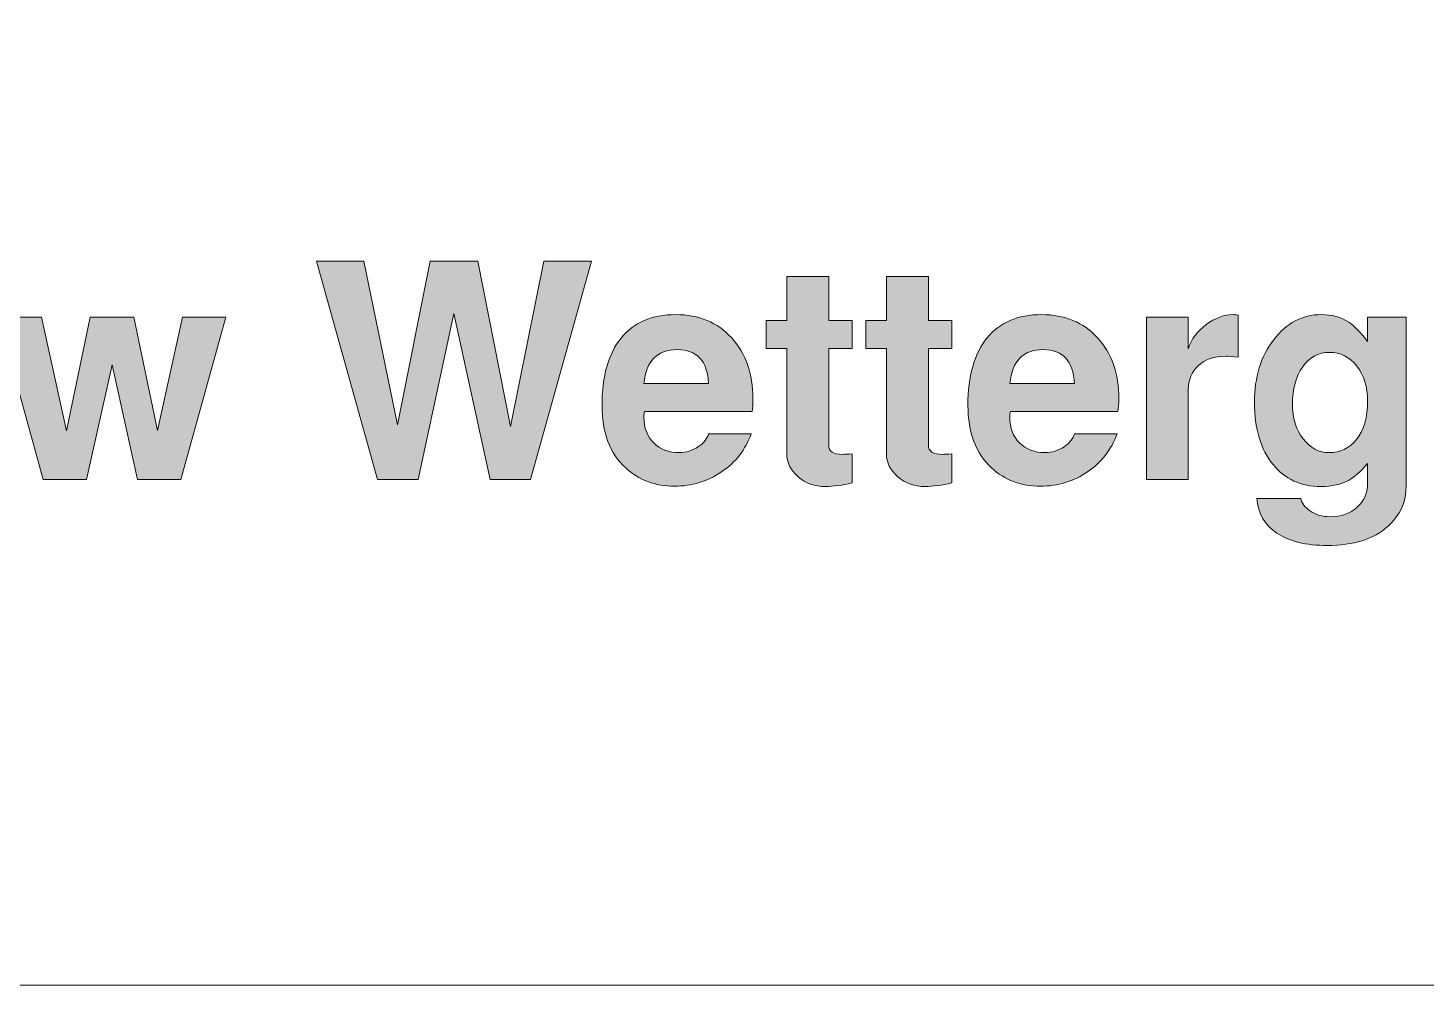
# Model space of a CAD drawing. Header units: inches. Extents: x 0.74 to 7.95, y -5.44 to -0.45.
# Drawn here: x 2.48 to 3.258, y -4.889 to -4.356 of the extents above; entities that cross this region are included whole.
import ezdxf

# ---------------------------------------------------------------- set-up
doc = ezdxf.new("R2010")
doc.units = ezdxf.units.IN
doc.header["$MEASUREMENT"] = 0
doc.layers.add('Layer 1', color=7, linetype='Continuous')

# ---------------------------------------------------------------- blocks, each defined once
blk = doc.blocks.new('block 26')
at = {"layer": 'Layer 1', "true_color": 0xed1f24}
h = blk.add_hatch(color=240, dxfattribs=at)
h.dxf.hatch_style = 2
h.paths.add_polyline_path([(2.79359, -4.48623), (2.75959, -4.60773), (2.73709, -4.60773), (2.71699, -4.51533), (2.69701, -4.60773), (2.67447, -4.60773), (2.64042, -4.48623), (2.66692, -4.48623), (2.68559, -4.57724), (2.70376, -4.48623), (2.73026, -4.48623), (2.74843, -4.57823), (2.76709, -4.48623)])
h = blk.add_hatch(color=240, dxfattribs=at)
h.dxf.hatch_style = 2
edge = h.paths.add_edge_path()
edge.add_spline(control_points=[(2.93859, -4.60956), (2.93315, -4.6109), (2.9282, -4.61157), (2.92376, -4.61157), (2.91787, -4.61157), (2.91281, -4.60976), (2.90859, -4.60615), (2.90436, -4.60254), (2.90226, -4.59823), (2.90226, -4.59323), (2.90226, -4.59323), (2.90226, -4.53474), (2.90226, -4.53474), (2.90226, -4.53474), (2.89076, -4.53474), (2.89076, -4.53474), (2.89076, -4.53474), (2.89076, -4.51923), (2.89076, -4.51923), (2.89076, -4.51923), (2.90226, -4.51923), (2.90226, -4.51923), (2.90226, -4.51923), (2.90226, -4.49473), (2.90226, -4.49473), (2.90226, -4.49473), (2.92559, -4.49473), (2.92559, -4.49473), (2.92559, -4.49473), (2.92559, -4.51923), (2.92559, -4.51923), (2.92559, -4.51923), (2.93859, -4.51923), (2.93859, -4.51923), (2.93859, -4.51923), (2.93859, -4.53474), (2.93859, -4.53474), (2.93859, -4.53474), (2.92559, -4.53474), (2.92559, -4.53474), (2.92559, -4.53474), (2.92559, -4.58857), (2.92559, -4.58857), (2.92559, -4.59201), (2.9282, -4.59374), (2.93342, -4.59374), (2.93464, -4.59362), (2.93637, -4.59351), (2.93859, -4.5934), (2.93859, -4.5934), (2.93859, -4.60956), (2.93859, -4.60956)], knot_values=[0, 0, 0, 0, 1, 1, 1, 2, 2, 2, 3, 3, 3, 4, 4, 4, 5, 5, 5, 6, 6, 6, 7, 7, 7, 8, 8, 8, 9, 9, 9, 10, 10, 10, 11, 11, 11, 12, 12, 12, 13, 13, 13, 14, 14, 14, 15, 15, 15, 16, 16, 16, 17, 17, 17, 17], degree=3, periodic=1)
h = blk.add_hatch(color=240, dxfattribs=at)
h.dxf.hatch_style = 2
edge = h.paths.add_edge_path()
edge.add_spline(control_points=[(2.99409, -4.60956), (2.98865, -4.6109), (2.9837, -4.61157), (2.97926, -4.61157), (2.97337, -4.61157), (2.96832, -4.60976), (2.96409, -4.60615), (2.95987, -4.60254), (2.95776, -4.59823), (2.95776, -4.59323), (2.95776, -4.59323), (2.95776, -4.53474), (2.95776, -4.53474), (2.95776, -4.53474), (2.94626, -4.53474), (2.94626, -4.53474), (2.94626, -4.53474), (2.94626, -4.51923), (2.94626, -4.51923), (2.94626, -4.51923), (2.95776, -4.51923), (2.95776, -4.51923), (2.95776, -4.51923), (2.95776, -4.49473), (2.95776, -4.49473), (2.95776, -4.49473), (2.98109, -4.49473), (2.98109, -4.49473), (2.98109, -4.49473), (2.98109, -4.51923), (2.98109, -4.51923), (2.98109, -4.51923), (2.99409, -4.51923), (2.99409, -4.51923), (2.99409, -4.51923), (2.99409, -4.53474), (2.99409, -4.53474), (2.99409, -4.53474), (2.98109, -4.53474), (2.98109, -4.53474), (2.98109, -4.53474), (2.98109, -4.58857), (2.98109, -4.58857), (2.98109, -4.59201), (2.9837, -4.59374), (2.98893, -4.59374), (2.99015, -4.59362), (2.99187, -4.59351), (2.99409, -4.5934), (2.99409, -4.5934), (2.99409, -4.60956), (2.99409, -4.60956)], knot_values=[0, 0, 0, 0, 1, 1, 1, 2, 2, 2, 3, 3, 3, 4, 4, 4, 5, 5, 5, 6, 6, 6, 7, 7, 7, 8, 8, 8, 9, 9, 9, 10, 10, 10, 11, 11, 11, 12, 12, 12, 13, 13, 13, 14, 14, 14, 15, 15, 15, 16, 16, 16, 17, 17, 17, 17], degree=3, periodic=1)
h = blk.add_hatch(color=240, dxfattribs=at)
h.dxf.hatch_style = 2
h.paths.add_polyline_path([(2.59009, -4.5174), (2.56494, -4.60773), (2.54095, -4.60773), (2.52677, -4.54393), (2.51244, -4.60773), (2.48844, -4.60773), (2.46326, -4.5174), (2.48743, -4.5174), (2.50142, -4.58057), (2.51459, -4.5174), (2.53876, -4.5174), (2.55193, -4.5804), (2.56592, -4.5174)])
h = blk.add_hatch(color=240, dxfattribs=at)
h.dxf.hatch_style = 2
edge = h.paths.add_edge_path()
edge.add_spline(control_points=[(2.88343, -4.56273), (2.88343, -4.5654), (2.88326, -4.56779), (2.88293, -4.5699), (2.88293, -4.5699), (2.82309, -4.5699), (2.82309, -4.5699), (2.82287, -4.57057), (2.82276, -4.57162), (2.82276, -4.57307), (2.82276, -4.57896), (2.82458, -4.58371), (2.82821, -4.58731), (2.83184, -4.59093), (2.83657, -4.59273), (2.84241, -4.59273), (2.84627, -4.59273), (2.84984, -4.59163), (2.85314, -4.5894), (2.85612, -4.58729), (2.85799, -4.5849), (2.85876, -4.58223), (2.85876, -4.58223), (2.88243, -4.58223), (2.88243, -4.58223), (2.87931, -4.59101), (2.87384, -4.59807), (2.86601, -4.6034), (2.85817, -4.60873), (2.84943, -4.6114), (2.83976, -4.6114), (2.82898, -4.6114), (2.81993, -4.60801), (2.81259, -4.60124), (2.80381, -4.59313), (2.79942, -4.58152), (2.79942, -4.5664), (2.79942, -4.55018), (2.80295, -4.53771), (2.81001, -4.52898), (2.81706, -4.52026), (2.8272, -4.5159), (2.84043, -4.5159), (2.85331, -4.5159), (2.8637, -4.52021), (2.8716, -4.52882), (2.87948, -4.53743), (2.88343, -4.54873), (2.88343, -4.56273)], knot_values=[0, 0, 0, 0, 1, 1, 1, 2, 2, 2, 3, 3, 3, 4, 4, 4, 5, 5, 5, 6, 6, 6, 7, 7, 7, 8, 8, 8, 9, 9, 9, 10, 10, 10, 11, 11, 11, 12, 12, 12, 13, 13, 13, 14, 14, 14, 15, 15, 15, 16, 16, 16, 16], degree=3, periodic=1)
edge = h.paths.add_edge_path()
edge.add_spline(control_points=[(2.85876, -4.55423), (2.85809, -4.54168), (2.85225, -4.5354), (2.84127, -4.5354), (2.83016, -4.5354), (2.82399, -4.54168), (2.82276, -4.55423), (2.82276, -4.55423), (2.85876, -4.55423), (2.85876, -4.55423)], knot_values=[0, 0, 0, 0, 1, 1, 1, 2, 2, 2, 3, 3, 3, 3], degree=3, periodic=1)
h = blk.add_hatch(color=240, dxfattribs=at)
h.dxf.hatch_style = 2
edge = h.paths.add_edge_path()
edge.add_spline(control_points=[(3.08709, -4.56273), (3.08709, -4.5654), (3.08692, -4.56779), (3.08659, -4.5699), (3.08659, -4.5699), (3.02675, -4.5699), (3.02675, -4.5699), (3.02653, -4.57057), (3.02642, -4.57162), (3.02642, -4.57307), (3.02642, -4.57896), (3.02824, -4.58371), (3.03187, -4.58731), (3.0355, -4.59093), (3.04024, -4.59273), (3.04607, -4.59273), (3.04993, -4.59273), (3.0535, -4.59163), (3.0568, -4.5894), (3.05978, -4.58729), (3.06165, -4.5849), (3.06242, -4.58223), (3.06242, -4.58223), (3.08609, -4.58223), (3.08609, -4.58223), (3.08297, -4.59101), (3.0775, -4.59807), (3.06967, -4.6034), (3.06184, -4.60873), (3.05309, -4.6114), (3.04342, -4.6114), (3.03264, -4.6114), (3.02359, -4.60801), (3.01626, -4.60124), (3.00747, -4.59313), (3.00309, -4.58152), (3.00309, -4.5664), (3.00309, -4.55018), (3.00661, -4.53771), (3.01367, -4.52898), (3.02072, -4.52026), (3.03086, -4.5159), (3.04409, -4.5159), (3.05697, -4.5159), (3.06736, -4.52021), (3.07526, -4.52882), (3.08314, -4.53743), (3.08709, -4.54873), (3.08709, -4.56273)], knot_values=[0, 0, 0, 0, 1, 1, 1, 2, 2, 2, 3, 3, 3, 4, 4, 4, 5, 5, 5, 6, 6, 6, 7, 7, 7, 8, 8, 8, 9, 9, 9, 10, 10, 10, 11, 11, 11, 12, 12, 12, 13, 13, 13, 14, 14, 14, 15, 15, 15, 16, 16, 16, 16], degree=3, periodic=1)
edge = h.paths.add_edge_path()
edge.add_spline(control_points=[(3.06242, -4.55423), (3.06175, -4.54168), (3.05591, -4.5354), (3.04493, -4.5354), (3.03382, -4.5354), (3.02766, -4.54168), (3.02642, -4.55423), (3.02642, -4.55423), (3.06242, -4.55423), (3.06242, -4.55423)], knot_values=[0, 0, 0, 0, 1, 1, 1, 2, 2, 2, 3, 3, 3, 3], degree=3, periodic=1)
h = blk.add_hatch(color=240, dxfattribs=at)
h.dxf.hatch_style = 2
edge = h.paths.add_edge_path()
edge.add_spline(control_points=[(3.15358, -4.53956), (3.15047, -4.53923), (3.14819, -4.53907), (3.14676, -4.53907), (3.1402, -4.53907), (3.13506, -4.54082), (3.13133, -4.54432), (3.12761, -4.54782), (3.12575, -4.55223), (3.12575, -4.55757), (3.12575, -4.55757), (3.12575, -4.60773), (3.12575, -4.60773), (3.12575, -4.60773), (3.10242, -4.60773), (3.10242, -4.60773), (3.10242, -4.60773), (3.10242, -4.5174), (3.10242, -4.5174), (3.10242, -4.5174), (3.12575, -4.5174), (3.12575, -4.5174), (3.12575, -4.5174), (3.12575, -4.5349), (3.12575, -4.5349), (3.12742, -4.52957), (3.13075, -4.52507), (3.13575, -4.5214), (3.14075, -4.51773), (3.14575, -4.5159), (3.15075, -4.5159), (3.15131, -4.5159), (3.15226, -4.51601), (3.15358, -4.51624), (3.15358, -4.51624), (3.15358, -4.53956), (3.15358, -4.53956)], knot_values=[0, 0, 0, 0, 1, 1, 1, 2, 2, 2, 3, 3, 3, 4, 4, 4, 5, 5, 5, 6, 6, 6, 7, 7, 7, 8, 8, 8, 9, 9, 9, 10, 10, 10, 11, 11, 11, 12, 12, 12, 12], degree=3, periodic=1)
h = blk.add_hatch(color=240, dxfattribs=at)
h.dxf.hatch_style = 2
edge = h.paths.add_edge_path()
edge.add_spline(control_points=[(3.24708, -4.61107), (3.24708, -4.62007), (3.24369, -4.62762), (3.23692, -4.63373), (3.22903, -4.64084), (3.21775, -4.6444), (3.20308, -4.6444), (3.1912, -4.6444), (3.18184, -4.64209), (3.175, -4.63749), (3.16817, -4.63287), (3.16448, -4.62646), (3.16392, -4.61823), (3.16392, -4.61823), (3.18838, -4.61823), (3.18838, -4.61823), (3.18894, -4.6209), (3.19073, -4.62326), (3.19375, -4.62532), (3.19676, -4.62737), (3.20034, -4.6284), (3.20447, -4.6284), (3.21073, -4.6284), (3.21581, -4.62665), (3.21972, -4.62315), (3.22363, -4.61965), (3.22559, -4.61501), (3.22559, -4.60923), (3.22559, -4.60323), (3.22552, -4.59973), (3.22542, -4.59873), (3.22173, -4.60329), (3.21821, -4.60646), (3.21486, -4.60824), (3.21084, -4.61045), (3.20576, -4.61157), (3.19961, -4.61157), (3.18844, -4.61157), (3.17956, -4.60751), (3.17297, -4.5994), (3.16604, -4.59096), (3.16258, -4.57935), (3.16258, -4.56457), (3.16258, -4.55079), (3.16616, -4.53923), (3.17331, -4.5299), (3.18046, -4.52057), (3.18928, -4.5159), (3.19978, -4.5159), (3.2057, -4.5159), (3.21079, -4.51729), (3.21503, -4.52007), (3.21815, -4.52218), (3.22167, -4.52579), (3.22559, -4.5309), (3.22559, -4.5309), (3.22559, -4.5174), (3.22559, -4.5174), (3.22559, -4.5174), (3.24708, -4.5174), (3.24708, -4.5174), (3.24708, -4.5174), (3.24708, -4.61107), (3.24708, -4.61107)], knot_values=[0, 0, 0, 0, 1, 1, 1, 2, 2, 2, 3, 3, 3, 4, 4, 4, 5, 5, 5, 6, 6, 6, 7, 7, 7, 8, 8, 8, 9, 9, 9, 10, 10, 10, 11, 11, 11, 12, 12, 12, 13, 13, 13, 14, 14, 14, 15, 15, 15, 16, 16, 16, 17, 17, 17, 18, 18, 18, 19, 19, 19, 20, 20, 20, 21, 21, 21, 21], degree=3, periodic=1)
edge = h.paths.add_edge_path()
edge.add_spline(control_points=[(3.22559, -4.5639), (3.22559, -4.55613), (3.22359, -4.54968), (3.21958, -4.54457), (3.21558, -4.53946), (3.21053, -4.5369), (3.20442, -4.5369), (3.19819, -4.5369), (3.1932, -4.5396), (3.18942, -4.54498), (3.18564, -4.55037), (3.18375, -4.55729), (3.18375, -4.56573), (3.18375, -4.5734), (3.18572, -4.57982), (3.18967, -4.58498), (3.19361, -4.59015), (3.19842, -4.59273), (3.20409, -4.59273), (3.21031, -4.59273), (3.21536, -4.59035), (3.21925, -4.58556), (3.22347, -4.58034), (3.22559, -4.57313), (3.22559, -4.5639)], knot_values=[0, 0, 0, 0, 1, 1, 1, 2, 2, 2, 3, 3, 3, 4, 4, 4, 5, 5, 5, 6, 6, 6, 7, 7, 7, 8, 8, 8, 8], degree=3, periodic=1)
at = {"layer": 'Layer 1', "lineweight": 0}
for points in [[(2.79359, -4.48623), (2.75959, -4.60773), (2.73709, -4.60773), (2.71699, -4.51533), (2.69701, -4.60773), (2.67447, -4.60773), (2.64042, -4.48623), (2.66692, -4.48623), (2.68559, -4.57724), (2.70376, -4.48623), (2.73026, -4.48623), (2.74843, -4.57823), (2.76709, -4.48623), (2.79359, -4.48623)], [(2.59009, -4.5174), (2.56494, -4.60773), (2.54095, -4.60773), (2.52677, -4.54393), (2.51244, -4.60773), (2.48844, -4.60773), (2.46326, -4.5174), (2.48743, -4.5174), (2.50142, -4.58057), (2.51459, -4.5174), (2.53876, -4.5174), (2.55193, -4.5804), (2.56592, -4.5174), (2.59009, -4.5174)]]:
    blk.add_lwpolyline(points, dxfattribs=at)
for points, knots in [([(2.93859, -4.60956), (2.93315, -4.6109), (2.9282, -4.61157), (2.92376, -4.61157), (2.91787, -4.61157), (2.91281, -4.60976), (2.90859, -4.60615), (2.90436, -4.60254), (2.90226, -4.59823), (2.90226, -4.59323), (2.90226, -4.59323), (2.90226, -4.53474), (2.90226, -4.53474), (2.90226, -4.53474), (2.89076, -4.53474), (2.89076, -4.53474), (2.89076, -4.53474), (2.89076, -4.51923), (2.89076, -4.51923), (2.89076, -4.51923), (2.90226, -4.51923), (2.90226, -4.51923), (2.90226, -4.51923), (2.90226, -4.49473), (2.90226, -4.49473), (2.90226, -4.49473), (2.92559, -4.49473), (2.92559, -4.49473), (2.92559, -4.49473), (2.92559, -4.51923), (2.92559, -4.51923), (2.92559, -4.51923), (2.93859, -4.51923), (2.93859, -4.51923), (2.93859, -4.51923), (2.93859, -4.53474), (2.93859, -4.53474), (2.93859, -4.53474), (2.92559, -4.53474), (2.92559, -4.53474), (2.92559, -4.53474), (2.92559, -4.58857), (2.92559, -4.58857), (2.92559, -4.59201), (2.9282, -4.59374), (2.93342, -4.59374), (2.93464, -4.59362), (2.93637, -4.59351), (2.93859, -4.5934), (2.93859, -4.5934), (2.93859, -4.60956), (2.93859, -4.60956)], [0, 0, 0, 0, 1, 1, 1, 2, 2, 2, 3, 3, 3, 4, 4, 4, 5, 5, 5, 6, 6, 6, 7, 7, 7, 8, 8, 8, 9, 9, 9, 10, 10, 10, 11, 11, 11, 12, 12, 12, 13, 13, 13, 14, 14, 14, 15, 15, 15, 16, 16, 16, 17, 17, 17, 17]), ([(2.99409, -4.60956), (2.98865, -4.6109), (2.9837, -4.61157), (2.97926, -4.61157), (2.97337, -4.61157), (2.96832, -4.60976), (2.96409, -4.60615), (2.95987, -4.60254), (2.95776, -4.59823), (2.95776, -4.59323), (2.95776, -4.59323), (2.95776, -4.53474), (2.95776, -4.53474), (2.95776, -4.53474), (2.94626, -4.53474), (2.94626, -4.53474), (2.94626, -4.53474), (2.94626, -4.51923), (2.94626, -4.51923), (2.94626, -4.51923), (2.95776, -4.51923), (2.95776, -4.51923), (2.95776, -4.51923), (2.95776, -4.49473), (2.95776, -4.49473), (2.95776, -4.49473), (2.98109, -4.49473), (2.98109, -4.49473), (2.98109, -4.49473), (2.98109, -4.51923), (2.98109, -4.51923), (2.98109, -4.51923), (2.99409, -4.51923), (2.99409, -4.51923), (2.99409, -4.51923), (2.99409, -4.53474), (2.99409, -4.53474), (2.99409, -4.53474), (2.98109, -4.53474), (2.98109, -4.53474), (2.98109, -4.53474), (2.98109, -4.58857), (2.98109, -4.58857), (2.98109, -4.59201), (2.9837, -4.59374), (2.98893, -4.59374), (2.99015, -4.59362), (2.99187, -4.59351), (2.99409, -4.5934), (2.99409, -4.5934), (2.99409, -4.60956), (2.99409, -4.60956)], [0, 0, 0, 0, 1, 1, 1, 2, 2, 2, 3, 3, 3, 4, 4, 4, 5, 5, 5, 6, 6, 6, 7, 7, 7, 8, 8, 8, 9, 9, 9, 10, 10, 10, 11, 11, 11, 12, 12, 12, 13, 13, 13, 14, 14, 14, 15, 15, 15, 16, 16, 16, 17, 17, 17, 17]), ([(2.88343, -4.56273), (2.88343, -4.5654), (2.88326, -4.56779), (2.88293, -4.5699), (2.88293, -4.5699), (2.82309, -4.5699), (2.82309, -4.5699), (2.82287, -4.57057), (2.82276, -4.57162), (2.82276, -4.57307), (2.82276, -4.57896), (2.82458, -4.58371), (2.82821, -4.58731), (2.83184, -4.59093), (2.83657, -4.59273), (2.84241, -4.59273), (2.84627, -4.59273), (2.84984, -4.59163), (2.85314, -4.5894), (2.85612, -4.58729), (2.85799, -4.5849), (2.85876, -4.58223), (2.85876, -4.58223), (2.88243, -4.58223), (2.88243, -4.58223), (2.87931, -4.59101), (2.87384, -4.59807), (2.86601, -4.6034), (2.85817, -4.60873), (2.84943, -4.6114), (2.83976, -4.6114), (2.82898, -4.6114), (2.81993, -4.60801), (2.81259, -4.60124), (2.80381, -4.59313), (2.79942, -4.58152), (2.79942, -4.5664), (2.79942, -4.55018), (2.80295, -4.53771), (2.81001, -4.52898), (2.81706, -4.52026), (2.8272, -4.5159), (2.84043, -4.5159), (2.85331, -4.5159), (2.8637, -4.52021), (2.8716, -4.52882), (2.87948, -4.53743), (2.88343, -4.54873), (2.88343, -4.56273)], [0, 0, 0, 0, 1, 1, 1, 2, 2, 2, 3, 3, 3, 4, 4, 4, 5, 5, 5, 6, 6, 6, 7, 7, 7, 8, 8, 8, 9, 9, 9, 10, 10, 10, 11, 11, 11, 12, 12, 12, 13, 13, 13, 14, 14, 14, 15, 15, 15, 16, 16, 16, 16]), ([(3.08709, -4.56273), (3.08709, -4.5654), (3.08692, -4.56779), (3.08659, -4.5699), (3.08659, -4.5699), (3.02675, -4.5699), (3.02675, -4.5699), (3.02653, -4.57057), (3.02642, -4.57162), (3.02642, -4.57307), (3.02642, -4.57896), (3.02824, -4.58371), (3.03187, -4.58731), (3.0355, -4.59093), (3.04024, -4.59273), (3.04607, -4.59273), (3.04993, -4.59273), (3.0535, -4.59163), (3.0568, -4.5894), (3.05978, -4.58729), (3.06165, -4.5849), (3.06242, -4.58223), (3.06242, -4.58223), (3.08609, -4.58223), (3.08609, -4.58223), (3.08297, -4.59101), (3.0775, -4.59807), (3.06967, -4.6034), (3.06184, -4.60873), (3.05309, -4.6114), (3.04342, -4.6114), (3.03264, -4.6114), (3.02359, -4.60801), (3.01626, -4.60124), (3.00747, -4.59313), (3.00309, -4.58152), (3.00309, -4.5664), (3.00309, -4.55018), (3.00661, -4.53771), (3.01367, -4.52898), (3.02072, -4.52026), (3.03086, -4.5159), (3.04409, -4.5159), (3.05697, -4.5159), (3.06736, -4.52021), (3.07526, -4.52882), (3.08314, -4.53743), (3.08709, -4.54873), (3.08709, -4.56273)], [0, 0, 0, 0, 1, 1, 1, 2, 2, 2, 3, 3, 3, 4, 4, 4, 5, 5, 5, 6, 6, 6, 7, 7, 7, 8, 8, 8, 9, 9, 9, 10, 10, 10, 11, 11, 11, 12, 12, 12, 13, 13, 13, 14, 14, 14, 15, 15, 15, 16, 16, 16, 16]), ([(3.15358, -4.53956), (3.15047, -4.53923), (3.14819, -4.53907), (3.14676, -4.53907), (3.1402, -4.53907), (3.13506, -4.54082), (3.13133, -4.54432), (3.12761, -4.54782), (3.12575, -4.55223), (3.12575, -4.55757), (3.12575, -4.55757), (3.12575, -4.60773), (3.12575, -4.60773), (3.12575, -4.60773), (3.10242, -4.60773), (3.10242, -4.60773), (3.10242, -4.60773), (3.10242, -4.5174), (3.10242, -4.5174), (3.10242, -4.5174), (3.12575, -4.5174), (3.12575, -4.5174), (3.12575, -4.5174), (3.12575, -4.5349), (3.12575, -4.5349), (3.12742, -4.52957), (3.13075, -4.52507), (3.13575, -4.5214), (3.14075, -4.51773), (3.14575, -4.5159), (3.15075, -4.5159), (3.15131, -4.5159), (3.15226, -4.51601), (3.15358, -4.51624), (3.15358, -4.51624), (3.15358, -4.53956), (3.15358, -4.53956)], [0, 0, 0, 0, 1, 1, 1, 2, 2, 2, 3, 3, 3, 4, 4, 4, 5, 5, 5, 6, 6, 6, 7, 7, 7, 8, 8, 8, 9, 9, 9, 10, 10, 10, 11, 11, 11, 12, 12, 12, 12]), ([(3.24708, -4.61107), (3.24708, -4.62007), (3.24369, -4.62762), (3.23692, -4.63373), (3.22903, -4.64084), (3.21775, -4.6444), (3.20308, -4.6444), (3.1912, -4.6444), (3.18184, -4.64209), (3.175, -4.63749), (3.16817, -4.63287), (3.16448, -4.62646), (3.16392, -4.61823), (3.16392, -4.61823), (3.18838, -4.61823), (3.18838, -4.61823), (3.18894, -4.6209), (3.19073, -4.62326), (3.19375, -4.62532), (3.19676, -4.62737), (3.20034, -4.6284), (3.20447, -4.6284), (3.21073, -4.6284), (3.21581, -4.62665), (3.21972, -4.62315), (3.22363, -4.61965), (3.22559, -4.61501), (3.22559, -4.60923), (3.22559, -4.60323), (3.22552, -4.59973), (3.22542, -4.59873), (3.22173, -4.60329), (3.21821, -4.60646), (3.21486, -4.60824), (3.21084, -4.61045), (3.20576, -4.61157), (3.19961, -4.61157), (3.18844, -4.61157), (3.17956, -4.60751), (3.17297, -4.5994), (3.16604, -4.59096), (3.16258, -4.57935), (3.16258, -4.56457), (3.16258, -4.55079), (3.16616, -4.53923), (3.17331, -4.5299), (3.18046, -4.52057), (3.18928, -4.5159), (3.19978, -4.5159), (3.2057, -4.5159), (3.21079, -4.51729), (3.21503, -4.52007), (3.21815, -4.52218), (3.22167, -4.52579), (3.22559, -4.5309), (3.22559, -4.5309), (3.22559, -4.5174), (3.22559, -4.5174), (3.22559, -4.5174), (3.24708, -4.5174), (3.24708, -4.5174), (3.24708, -4.5174), (3.24708, -4.61107), (3.24708, -4.61107)], [0, 0, 0, 0, 1, 1, 1, 2, 2, 2, 3, 3, 3, 4, 4, 4, 5, 5, 5, 6, 6, 6, 7, 7, 7, 8, 8, 8, 9, 9, 9, 10, 10, 10, 11, 11, 11, 12, 12, 12, 13, 13, 13, 14, 14, 14, 15, 15, 15, 16, 16, 16, 17, 17, 17, 18, 18, 18, 19, 19, 19, 20, 20, 20, 21, 21, 21, 21]), ([(2.85876, -4.55423), (2.85809, -4.54168), (2.85225, -4.5354), (2.84127, -4.5354), (2.83016, -4.5354), (2.82399, -4.54168), (2.82276, -4.55423), (2.82276, -4.55423), (2.85876, -4.55423), (2.85876, -4.55423)], [0, 0, 0, 0, 1, 1, 1, 2, 2, 2, 3, 3, 3, 3]), ([(3.06242, -4.55423), (3.06175, -4.54168), (3.05591, -4.5354), (3.04493, -4.5354), (3.03382, -4.5354), (3.02766, -4.54168), (3.02642, -4.55423), (3.02642, -4.55423), (3.06242, -4.55423), (3.06242, -4.55423)], [0, 0, 0, 0, 1, 1, 1, 2, 2, 2, 3, 3, 3, 3]), ([(3.22559, -4.5639), (3.22559, -4.55613), (3.22359, -4.54968), (3.21958, -4.54457), (3.21558, -4.53946), (3.21053, -4.5369), (3.20442, -4.5369), (3.19819, -4.5369), (3.1932, -4.5396), (3.18942, -4.54498), (3.18564, -4.55037), (3.18375, -4.55729), (3.18375, -4.56573), (3.18375, -4.5734), (3.18572, -4.57982), (3.18967, -4.58498), (3.19361, -4.59015), (3.19842, -4.59273), (3.20409, -4.59273), (3.21031, -4.59273), (3.21536, -4.59035), (3.21925, -4.58556), (3.22347, -4.58034), (3.22559, -4.57313), (3.22559, -4.5639)], [0, 0, 0, 0, 1, 1, 1, 2, 2, 2, 3, 3, 3, 4, 4, 4, 5, 5, 5, 6, 6, 6, 7, 7, 7, 8, 8, 8, 8])]:
    blk.add_open_spline(points, degree=3, knots=knots, dxfattribs=at)
blk = doc.blocks.new('block 24')
at = {"layer": 'Layer 1'}
blk.add_blockref('block 26', (0, 0), dxfattribs=at)
blk = doc.blocks.new('block 23')
at = {"layer": 'Layer 1'}
blk.add_blockref('block 24', (0, 0), dxfattribs=at)
blk = doc.blocks.new('block 2')
at = {"layer": 'Layer 1', "color": 250, "lineweight": 5, "true_color": 0x221f1f}
blk.add_lwpolyline([(4.08813, -4.88904), (0.744, -4.88904), (0.744, -0.45154), (4.08813, -0.45154), (4.08813, -4.88904)], dxfattribs=at)
at = {"layer": 'Layer 1'}
blk.add_blockref('block 23', (0, 0), dxfattribs=at)

msp = doc.modelspace()

# ---------------------------------------------------------------- block references
at = {"layer": 'Layer 1'}
msp.add_blockref('block 2', (0, 0), dxfattribs=at)

doc.saveas('drawing.dxf')
